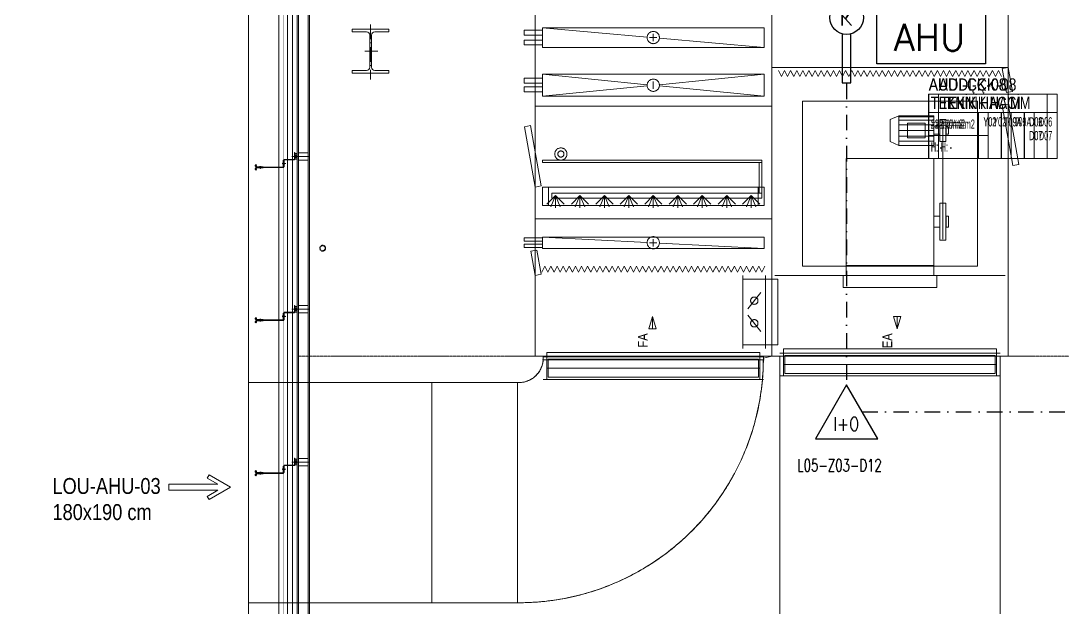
# Model space of a CAD drawing. Extents: x -1133 to 23780, y -1311 to 8245.
# Drawn here: x 18771 to 19624, y 590 to 1070 of the extents above; entities that cross this region are included whole.
import ezdxf
from ezdxf.enums import TextEntityAlignment as Align
from ezdxf.xclip import XClip

# ---------------------------------------------------------------- set-up
doc = ezdxf.new("R2010")
doc.units = 0
doc.header["$MEASUREMENT"] = 0
doc.header["$XCLIPFRAME"] = 0
for name, pattern in [('ACAD_ISO10W100', [18.5, 12, -3, 0.5, -3]), ('DASHDOT', [25.4, 12.7, -6.35, 0, -6.35]), ('HIDDEN', [0.375, 0.25, -0.125])]:
    doc.linetypes.add(name, pattern=pattern)
doc.layers.get('0').update_dxf_attribs({"color": 9, "lineweight": 9})
for name, color, linetype, lineweight in [('06C', 9, 'Continuous', 9), ('06D', 9, 'Continuous', 9), ('10', 9, 'Continuous', 9), ('11', 9, 'Continuous', 9), ('21', 9, 'Continuous', 9), ('33', 9, 'BATTING', 9), ('35', 9, 'Continuous', 9), ('40', 9, 'Continuous', 9), ('40B', 9, 'Continuous', 9), ('E-DEDEKTÖR NUMARALARI', 20, 'Continuous', 30), ('E-KABLO', 7, 'Continuous', 30), ('E-KABLO @ 1', 7, 'Continuous', 30), ('E-KANAL TİPİ DUMAN DEDEKTÖRÜ', 7, 'Continuous', 30), ('E-KOMBİNE DEDEKTÖR (ISI+OPTİK DUMAN)', 7, 'Continuous', 30), ('E-YANGIN', 7, 'Continuous', 30), ('KALIP AKS', 8, 'ACAD_ISO10W100', 9)]:
    doc.layers.add(name, color=color, linetype=linetype, lineweight=lineweight)
doc.styles.add('Arial', font='arial.ttf', dxfattribs={"height": 2.5})
doc.styles.add('DEBI-BLOCK', font='arial.ttf', dxfattribs={"width": 0.8})
doc.styles.add('E-YAZI', font='txttw.shx')
doc.styles.add('MuuM_TEXT-STANDART', font='ARIALN.TTF')
doc.styles.add('ROMANS8', font='Txttw.shx')
doc.linetypes.add('BATTING', pattern='A,0.0001,-0.1,[134,ltypeshp.shx,S=0.1,R=0,X=-0.1,Y=0],-0.2,[134,ltypeshp.shx,S=0.1,R=180,X=0.1,Y=0],-0.1', length=0.4001)

# ---------------------------------------------------------------- blocks, each defined once
blk = doc.blocks.new('p-m-mekanik')
at = {"linetype": 'HIDDEN'}
for p, q in [((40.95, 391.55), (40.95, 1202.55)), ((234.45, 391.55), (40.95, 391.55)), ((621.45, 391.55), (814.95, 391.55))]:
    blk.add_line(p, q, dxfattribs=at)
for p, q in [((234.45, 1202.55), (234.45, 391.55)), ((234.45, 1202.55), (234.45, 391.55)), ((427.95, 391.55), (427.95, 1202.55)), ((427.95, 885.95), (427.95, 391.55)), ((621.45, 885.95), (621.45, 391.55)), ((621.45, 391.55), (621.45, 885.95)), ((427.95, 689.85), (427.95, 639.85)), ((621.45, 689.85), (621.45, 639.85)), ((234.45, 642.05), (234.45, 672.05)), ((427.95, 642.05), (427.95, 672.05)), ((240.55, 658.05), (225.45, 658.05)), ((225.45, 658.05), (225.45, 654.05)), ((240.55, 660.05), (326.15, 652.45)), ((421.85, 660.05), (240.55, 660.05)), ((240.55, 660.05), (240.55, 644.05)), ((240.55, 654.05), (240.55, 658.05)), ((421.85, 644.05), (421.85, 660.05)), ((225.45, 654.05), (240.55, 654.05)), ((240.55, 650.05), (225.45, 650.05)), ((225.45, 650.05), (225.45, 646.05)), ((240.55, 654.05), (240.55, 654.05)), ((240.55, 646.05), (240.55, 650.05)), ((334.15, 652.05), (328.15, 652.05)), ((331.15, 649.05), (331.15, 655.05)), ((421.85, 644.05), (336.15, 651.65)), ((225.45, 646.05), (240.55, 646.05)), ((234.45, 602.05), (234.45, 642.05)), ((240.55, 646.05), (240.55, 646.05)), ((240.55, 644.05), (421.85, 644.05)), ((421.85, 644.05), (421.85, 644.05)), ((427.95, 602.05), (427.95, 642.05)), ((427.95, 633.75), (427.95, 639.85)), ((621.45, 633.75), (621.45, 639.85)), ((427.95, 633.75), (427.95, 627.65)), ((621.45, 633.75), (621.45, 627.65)), ((427.95, 627.65), (427.95, 607.65)), ((427.95, 627.65), (621.45, 627.65)), ((433.45, 625.15), (435.95, 620.15)), ((435.95, 620.15), (438.45, 625.15)), ((438.45, 625.15), (440.95, 620.15)), ((440.95, 620.15), (443.45, 625.15)), ((443.45, 625.15), (445.95, 620.15)), ((445.95, 620.15), (448.45, 625.15)), ((448.45, 625.15), (450.95, 620.15)), ((450.95, 620.15), (453.45, 625.15)), ((453.45, 625.15), (455.95, 620.15)), ((455.95, 620.15), (458.45, 625.15)), ((458.45, 625.15), (460.95, 620.15)), ((460.95, 620.15), (463.45, 625.15)), ((463.45, 625.15), (465.95, 620.15)), ((465.95, 620.15), (468.45, 625.15)), ((468.45, 625.15), (470.95, 620.15)), ((470.95, 620.15), (473.45, 625.15)), ((473.45, 625.15), (475.95, 620.15)), ((475.95, 620.15), (478.45, 625.15)), ((478.45, 625.15), (480.95, 620.15)), ((480.95, 620.15), (483.45, 625.15)), ((483.45, 625.15), (485.95, 620.15)), ((485.95, 620.15), (488.45, 625.15)), ((488.45, 625.15), (490.95, 620.15)), ((490.95, 620.15), (493.45, 625.15)), ((493.45, 625.15), (495.95, 620.15)), ((495.95, 620.15), (498.45, 625.15)), ((498.45, 625.15), (500.95, 620.15)), ((500.95, 620.15), (503.45, 625.15)), ((503.45, 625.15), (505.95, 620.15)), ((505.95, 620.15), (508.45, 625.15)), ((508.45, 625.15), (510.95, 620.15)), ((510.95, 620.15), (513.45, 625.15)), ((513.45, 625.15), (515.95, 620.15)), ((515.95, 620.15), (518.45, 625.15)), ((518.45, 625.15), (520.95, 620.15)), ((520.95, 620.15), (523.45, 625.15)), ((523.45, 625.15), (525.95, 620.15)), ((525.95, 620.15), (528.45, 625.15)), ((528.45, 625.15), (530.95, 620.15)), ((530.95, 620.15), (533.45, 625.15)), ((533.45, 625.15), (535.95, 620.15)), ((535.95, 620.15), (538.45, 625.15)), ((538.45, 625.15), (540.95, 620.15)), ((540.95, 620.15), (543.45, 625.15)), ((543.45, 625.15), (545.95, 620.15)), ((545.95, 620.15), (548.45, 625.15)), ((548.45, 625.15), (550.95, 620.15)), ((550.95, 620.15), (553.45, 625.15)), ((553.45, 625.15), (555.95, 620.15)), ((555.95, 620.15), (558.45, 625.15)), ((558.45, 625.15), (560.95, 620.15)), ((560.95, 620.15), (563.45, 625.15)), ((563.45, 625.15), (565.95, 620.15)), ((565.95, 620.15), (568.45, 625.15)), ((568.45, 625.15), (570.95, 620.15)), ((570.95, 620.15), (573.45, 625.15)), ((573.45, 625.15), (575.95, 620.15)), ((575.95, 620.15), (578.45, 625.15)), ((578.45, 625.15), (580.95, 620.15)), ((580.95, 620.15), (583.45, 625.15)), ((583.45, 625.15), (585.95, 620.15)), ((585.95, 620.15), (588.45, 625.15)), ((588.45, 625.15), (590.95, 620.15)), ((590.95, 620.15), (593.45, 625.15)), ((593.45, 625.15), (595.95, 620.15)), ((595.95, 620.15), (598.45, 625.15)), ((598.45, 625.15), (600.95, 620.15)), ((600.95, 620.15), (603.45, 625.15)), ((603.45, 625.15), (605.95, 620.15)), ((605.95, 620.15), (608.45, 625.15)), ((608.45, 625.15), (610.95, 620.15)), ((610.95, 620.15), (613.45, 625.15)), ((613.45, 625.15), (615.95, 620.15)), ((621.45, 627.65), (616.55, 626.75)), ((616.55, 626.75), (620.05, 607.05)), ((621.45, 627.65), (621.45, 607.65)), ((621.45, 627.65), (624.95, 607.95)), ((240.55, 618.85), (225.45, 618.85)), ((225.45, 618.85), (225.45, 614.85)), ((225.45, 614.85), (240.55, 614.85)), ((240.55, 622.05), (326.15, 613.55)), ((421.85, 622.05), (240.55, 622.05)), ((240.55, 622.05), (240.55, 604.05)), ((240.55, 614.85), (240.55, 618.85)), ((240.55, 614.85), (240.55, 614.85)), ((331.15, 610.05), (331.15, 616.05)), ((421.85, 622.05), (336.15, 613.55)), ((421.85, 604.05), (421.85, 622.05)), ((240.55, 611.65), (225.45, 611.65)), ((225.45, 611.65), (225.45, 607.65)), ((225.45, 607.65), (240.55, 607.65)), ((240.55, 604.05), (326.15, 612.55)), ((240.55, 607.65), (240.55, 611.65)), ((240.55, 607.65), (240.55, 607.65)), ((421.85, 604.05), (336.15, 612.55)), ((427.95, 607.65), (427.95, 457.65)), ((624.95, 607.95), (620.05, 607.05)), ((621.45, 607.65), (621.45, 457.65)), ((234.45, 595.95), (234.45, 602.05)), ((240.55, 604.05), (421.85, 604.05)), ((421.85, 604.05), (421.85, 604.05)), ((427.95, 595.95), (427.95, 602.05)), ((453.15, 465.15), (453.15, 600.15)), ((453.15, 600.15), (596.15, 600.15)), ((596.15, 600.15), (596.15, 465.15)), ((596.15, 600.15), (596.15, 600.15)), ((621.45, 597.65), (616.55, 596.75)), ((616.55, 596.75), (625.25, 547.55)), ((621.45, 597.65), (630.15, 548.35)), ((427.95, 595.95), (234.45, 595.95)), ((234.45, 589.85), (234.45, 595.95)), ((234.45, 509.85), (234.45, 589.85)), ((427.95, 589.85), (427.95, 595.95)), ((427.95, 509.85), (427.95, 589.85)), ((225.75, 579.15), (230.65, 580.05)), ((239.35, 530.75), (230.65, 580.05)), ((531.85, 588.05), (524.75, 585.05)), ((524.75, 585.05), (524.75, 566.95)), ((560.45, 588.05), (531.85, 588.05)), ((531.85, 563.95), (531.85, 588.05)), ((531.85, 588.05), (560.45, 588.05)), ((560.45, 587.15), (531.85, 587.15)), ((560.45, 584.55), (531.85, 584.55)), ((560.45, 580.65), (531.85, 580.65)), ((539.05, 569.95), (539.05, 582.05)), ((539.05, 582.05), (553.35, 582.05)), ((553.35, 582.05), (553.35, 569.95)), ((553.35, 582.05), (553.35, 582.05)), ((560.45, 588.05), (560.45, 563.95)), ((560.45, 588.05), (560.45, 588.05)), ((565.45, 566.95), (565.45, 585.05)), ((565.45, 585.05), (570.45, 585.05)), ((567.95, 583.85), (567.95, 487.15)), ((570.45, 585.05), (570.45, 566.95)), ((570.45, 585.05), (570.45, 585.05)), ((234.45, 529.85), (225.75, 579.15)), ((560.45, 576.05), (531.85, 576.05)), ((560.45, 571.35), (531.85, 571.35)), ((560.45, 573.05), (560.45, 579.05)), ((560.45, 579.05), (565.45, 579.05)), ((565.45, 573.05), (560.45, 573.05)), ((565.45, 579.05), (565.45, 573.05)), ((565.45, 579.05), (565.45, 579.05)), ((570.55, 573.05), (570.55, 579.05)), ((570.55, 579.05), (572.65, 579.05)), ((572.65, 573.05), (570.55, 573.05)), ((572.65, 579.05), (572.65, 573.05)), ((572.65, 579.05), (572.65, 579.05)), ((524.75, 566.95), (531.85, 563.95)), ((560.45, 567.45), (531.85, 567.45)), ((560.45, 563.95), (531.85, 563.95)), ((553.35, 569.95), (539.05, 569.95)), ((570.45, 566.95), (565.45, 566.95)), ((419.85, 551.85), (240.55, 551.85)), ((240.55, 551.85), (240.55, 549.85)), ((240.55, 549.85), (419.85, 549.85)), ((419.85, 549.85), (417.85, 549.85)), ((417.85, 549.85), (417.85, 524.85)), ((419.85, 549.85), (419.85, 551.85)), ((419.85, 549.85), (419.85, 549.85)), ((419.85, 524.85), (419.85, 549.85)), ((488.95, 457.65), (488.95, 553.15)), ((488.95, 553.15), (560.45, 553.15)), ((560.45, 553.15), (560.45, 457.65)), ((560.45, 553.15), (560.45, 553.15)), ((630.15, 548.35), (625.25, 547.55)), ((234.45, 529.85), (239.35, 530.75)), ((240.55, 514.85), (240.55, 529.85)), ((240.55, 529.85), (421.85, 529.85)), ((245.55, 514.85), (245.55, 529.85)), ((245.55, 529.85), (416.85, 529.85)), ((416.85, 529.85), (416.85, 514.85)), ((421.85, 529.85), (421.85, 514.85)), ((251.15, 522.85), (244.15, 515.75)), ((251.15, 522.85), (247.35, 513.65)), ((248.05, 520.85), (248.05, 524.85)), ((248.05, 524.85), (419.85, 524.85)), ((419.85, 520.85), (248.05, 520.85)), ((248.05, 520.85), (248.05, 520.85)), ((251.15, 522.85), (258.25, 515.75)), ((251.15, 522.85), (255.05, 513.65)), ((251.15, 522.85), (251.15, 512.85)), ((271.15, 522.85), (264.15, 515.75)), ((271.15, 522.85), (267.35, 513.65)), ((271.15, 522.85), (278.25, 515.75)), ((271.15, 522.85), (275.05, 513.65)), ((271.15, 522.85), (271.15, 512.85)), ((291.15, 522.85), (284.15, 515.75)), ((291.15, 522.85), (287.35, 513.65)), ((291.15, 522.85), (298.25, 515.75)), ((291.15, 522.85), (295.05, 513.65)), ((291.15, 522.85), (291.15, 512.85)), ((311.15, 522.85), (304.15, 515.75)), ((311.15, 522.85), (307.35, 513.65)), ((311.15, 522.85), (318.25, 515.75)), ((311.15, 522.85), (315.05, 513.65)), ((311.15, 522.85), (311.15, 512.85)), ((331.15, 522.85), (324.15, 515.75)), ((331.15, 522.85), (327.35, 513.65)), ((331.15, 522.85), (338.25, 515.75)), ((331.15, 522.85), (335.05, 513.65)), ((331.15, 522.85), (331.15, 512.85)), ((351.15, 522.85), (344.15, 515.75)), ((351.15, 522.85), (347.35, 513.65)), ((351.15, 522.85), (358.25, 515.75)), ((351.15, 522.85), (355.05, 513.65)), ((351.15, 522.85), (351.15, 512.85)), ((371.15, 522.85), (364.15, 515.75)), ((371.15, 522.85), (367.35, 513.65)), ((371.15, 522.85), (378.25, 515.75)), ((371.15, 522.85), (375.05, 513.65)), ((371.15, 522.85), (371.15, 512.85)), ((391.15, 522.85), (384.15, 515.75)), ((391.15, 522.85), (387.35, 513.65)), ((391.15, 522.85), (398.25, 515.75)), ((391.15, 522.85), (395.05, 513.65)), ((391.15, 522.85), (391.15, 512.85)), ((411.15, 522.85), (404.15, 515.75)), ((411.15, 522.85), (407.35, 513.65)), ((411.15, 522.85), (418.25, 515.75)), ((411.15, 522.85), (415.05, 513.65)), ((411.15, 522.85), (411.15, 512.85)), ((417.85, 524.85), (419.85, 524.85)), ((419.85, 524.85), (419.85, 524.85)), ((419.85, 524.85), (419.85, 520.85)), ((421.85, 514.85), (240.55, 514.85)), ((240.55, 514.85), (240.55, 514.85)), ((416.85, 514.85), (245.55, 514.85)), ((245.55, 514.85), (245.55, 514.85)), ((565.45, 486.55), (565.45, 516.75)), ((565.45, 516.75), (570.45, 516.75)), ((570.45, 516.75), (570.45, 486.55)), ((570.45, 516.75), (570.45, 516.75)), ((234.45, 503.75), (234.45, 509.85)), ((234.45, 503.75), (427.95, 503.75)), ((234.45, 497.65), (234.45, 503.75)), ((427.95, 503.75), (427.95, 509.85)), ((427.95, 497.65), (427.95, 503.75)), ((560.45, 497.15), (560.45, 506.15)), ((560.45, 506.15), (565.45, 506.15)), ((565.45, 506.15), (565.45, 497.15)), ((565.45, 506.15), (565.45, 506.15)), ((570.55, 497.15), (570.55, 506.15)), ((570.55, 506.15), (572.65, 506.15)), ((572.65, 506.15), (572.65, 497.15)), ((572.65, 506.15), (572.65, 506.15)), ((234.45, 477.65), (234.45, 497.65)), ((427.95, 477.65), (427.95, 497.65)), ((565.45, 497.15), (560.45, 497.15)), ((572.65, 497.15), (570.55, 497.15)), ((240.55, 488.35), (225.45, 488.35)), ((225.45, 488.35), (225.45, 485.65)), ((240.55, 488.95), (326.15, 484.55)), ((421.85, 488.95), (240.55, 488.95)), ((240.55, 488.95), (240.55, 479.65)), ((240.55, 485.65), (240.55, 488.35)), ((331.15, 481.35), (331.15, 487.35)), ((421.85, 479.65), (421.85, 488.95)), ((570.45, 486.55), (565.45, 486.55)), ((225.45, 485.65), (240.55, 485.65)), ((240.55, 483.05), (225.45, 483.05)), ((225.45, 483.05), (225.45, 480.35)), ((225.45, 480.35), (240.55, 480.35)), ((230.95, 477.35), (235.85, 478.25)), ((234.45, 457.65), (230.95, 477.35)), ((234.45, 457.65), (234.45, 477.65)), ((239.35, 458.55), (235.85, 478.25)), ((240.55, 485.65), (240.55, 485.65)), ((240.55, 480.35), (240.55, 483.05)), ((240.55, 480.35), (240.55, 480.35)), ((240.55, 479.65), (421.85, 479.65)), ((334.15, 484.35), (328.15, 484.35)), ((421.85, 479.65), (336.15, 484.05)), ((421.85, 479.65), (421.85, 479.65)), ((427.95, 457.65), (427.95, 477.65)), ((239.95, 460.15), (242.45, 465.15)), ((242.45, 465.15), (244.95, 460.15)), ((244.95, 460.15), (247.45, 465.15)), ((247.45, 465.15), (249.95, 460.15)), ((249.95, 460.15), (252.45, 465.15)), ((252.45, 465.15), (254.95, 460.15)), ((254.95, 460.15), (257.45, 465.15)), ((257.45, 465.15), (259.95, 460.15)), ((259.95, 460.15), (262.45, 465.15)), ((262.45, 465.15), (264.95, 460.15)), ((264.95, 460.15), (267.45, 465.15)), ((267.45, 465.15), (269.95, 460.15)), ((269.95, 460.15), (272.45, 465.15)), ((272.45, 465.15), (274.95, 460.15)), ((274.95, 460.15), (277.45, 465.15)), ((277.45, 465.15), (279.95, 460.15)), ((279.95, 460.15), (282.45, 465.15)), ((282.45, 465.15), (284.95, 460.15)), ((284.95, 460.15), (287.45, 465.15)), ((287.45, 465.15), (289.95, 460.15)), ((289.95, 460.15), (292.45, 465.15)), ((292.45, 465.15), (294.95, 460.15)), ((294.95, 460.15), (297.45, 465.15)), ((297.45, 465.15), (299.95, 460.15)), ((299.95, 460.15), (302.45, 465.15)), ((302.45, 465.15), (304.95, 460.15)), ((304.95, 460.15), (307.45, 465.15)), ((307.45, 465.15), (309.95, 460.15)), ((309.95, 460.15), (312.45, 465.15)), ((312.45, 465.15), (314.95, 460.15)), ((314.95, 460.15), (317.45, 465.15)), ((317.45, 465.15), (319.95, 460.15)), ((319.95, 460.15), (322.45, 465.15)), ((322.45, 465.15), (324.95, 460.15)), ((324.95, 460.15), (327.45, 465.15)), ((327.45, 465.15), (329.95, 460.15)), ((329.95, 460.15), (332.45, 465.15)), ((332.45, 465.15), (334.95, 460.15)), ((334.95, 460.15), (337.45, 465.15)), ((337.45, 465.15), (339.95, 460.15)), ((339.95, 460.15), (342.45, 465.15)), ((342.45, 465.15), (344.95, 460.15)), ((344.95, 460.15), (347.45, 465.15)), ((347.45, 465.15), (349.95, 460.15)), ((349.95, 460.15), (352.45, 465.15)), ((352.45, 465.15), (354.95, 460.15)), ((354.95, 460.15), (357.45, 465.15)), ((357.45, 465.15), (359.95, 460.15)), ((359.95, 460.15), (362.45, 465.15)), ((362.45, 465.15), (364.95, 460.15)), ((364.95, 460.15), (367.45, 465.15)), ((367.45, 465.15), (369.95, 460.15)), ((369.95, 460.15), (372.45, 465.15)), ((372.45, 465.15), (374.95, 460.15)), ((374.95, 460.15), (377.45, 465.15)), ((377.45, 465.15), (379.95, 460.15)), ((379.95, 460.15), (382.45, 465.15)), ((382.45, 465.15), (384.95, 460.15)), ((384.95, 460.15), (387.45, 465.15)), ((387.45, 465.15), (389.95, 460.15)), ((389.95, 460.15), (392.45, 465.15)), ((392.45, 465.15), (394.95, 460.15)), ((394.95, 460.15), (397.45, 465.15)), ((397.45, 465.15), (399.95, 460.15)), ((399.95, 460.15), (402.45, 465.15)), ((402.45, 465.15), (404.95, 460.15)), ((404.95, 460.15), (407.45, 465.15)), ((407.45, 465.15), (409.95, 460.15)), ((409.95, 460.15), (412.45, 465.15)), ((412.45, 465.15), (414.95, 460.15)), ((414.95, 460.15), (417.45, 465.15)), ((417.45, 465.15), (419.95, 460.15)), ((419.95, 460.15), (422.45, 465.15)), ((596.15, 465.15), (453.15, 465.15)), ((560.45, 465.75), (488.95, 465.75)), ((234.45, 457.65), (239.35, 458.55)), ((234.45, 397.65), (234.45, 457.65)), ((404.45, 397.85), (404.45, 457.55)), ((404.45, 400.85), (404.45, 454.55)), ((404.45, 454.55), (422.95, 454.55)), ((422.95, 397.85), (422.95, 457.55)), ((422.95, 454.55), (422.95, 400.85)), ((422.95, 400.85), (422.95, 454.55)), ((422.95, 454.55), (427.95, 454.55)), ((427.95, 397.65), (427.95, 457.65)), ((427.95, 397.65), (427.95, 457.65)), ((427.95, 457.65), (427.95, 457.65)), ((432.95, 454.55), (427.95, 454.55)), ((427.95, 454.55), (427.95, 400.85)), ((427.95, 454.55), (427.95, 400.85)), ((430.45, 457.65), (618.95, 457.65)), ((432.95, 400.85), (432.95, 454.55)), ((486.45, 457.65), (486.45, 447.65)), ((562.95, 457.65), (486.45, 457.65)), ((486.45, 457.65), (486.45, 457.65)), ((560.45, 457.65), (488.95, 457.65)), ((562.95, 447.65), (562.95, 457.65)), ((621.45, 397.65), (621.45, 457.65)), ((621.45, 457.65), (621.45, 457.65)), ((408.35, 430.35), (419.05, 443.55)), ((486.45, 447.65), (562.95, 447.65)), ((327.57, 414.05), (330.57, 424.05)), ((330.57, 414.05), (330.57, 424.05)), ((330.57, 424.05), (333.57, 414.05)), ((419.05, 411.85), (408.35, 425.05)), ((533.56, 424.05), (527.56, 424.05)), ((527.56, 424.05), (530.56, 414.05)), ((530.56, 424.05), (530.56, 414.05)), ((530.56, 414.05), (533.56, 424.05)), ((333.57, 414.05), (327.57, 414.05)), ((422.95, 400.85), (404.45, 400.85)), ((404.45, 400.85), (404.45, 400.85)), ((427.95, 400.85), (422.95, 400.85)), ((422.95, 400.85), (422.95, 400.85)), ((427.95, 400.85), (432.95, 400.85)), ((432.95, 400.85), (432.95, 400.85)), ((234.45, 391.55), (234.45, 397.65)), ((244.15, 388.5), (244.15, 394.6)), ((244.15, 394.6), (418.15, 394.6)), ((418.15, 394.6), (418.15, 388.5)), ((427.95, 391.55), (427.95, 397.65)), ((427.95, 391.55), (427.95, 397.65)), ((434.75, 394.05), (614.75, 394.05)), ((437.75, 391.55), (437.75, 397.65)), ((437.75, 397.65), (611.75, 397.65)), ((437.75, 375.55), (437.75, 394.05)), ((437.75, 394.05), (611.75, 394.05)), ((438.75, 377.45), (438.75, 392.25)), ((438.75, 392.25), (610.75, 392.25)), ((610.75, 392.25), (610.75, 377.45)), ((611.75, 397.65), (611.75, 391.55)), ((611.75, 394.05), (611.75, 375.55)), ((234.45, 391.55), (427.95, 391.55)), ((234.45, 391.55), (427.95, 391.55)), ((240.55, 391.55), (240.55, 391.55)), ((240.55, 391.55), (421.85, 391.55)), ((421.85, 391.55), (240.55, 391.55)), ((240.55, 391.55), (240.55, 391.55)), ((240.55, 388.5), (240.55, 388.5)), ((240.55, 388.5), (421.85, 388.5)), ((421.85, 388.5), (240.55, 388.5)), ((240.55, 388.5), (240.55, 388.5)), ((241.15, 390), (241.15, 391)), ((241.15, 391), (421.15, 391)), ((241.15, 391), (421.15, 391)), ((244.15, 372.5), (244.15, 391)), ((244.15, 391), (418.15, 391)), ((418.15, 388.5), (244.15, 388.5)), ((244.15, 388.5), (244.15, 388.5)), ((245.15, 374.4), (245.15, 389.2)), ((245.15, 389.2), (417.15, 389.2)), ((417.15, 389.2), (417.15, 374.4)), ((418.15, 391), (418.15, 372.5)), ((421.15, 391), (421.15, 390)), ((421.85, 391.55), (421.85, 391.55)), ((421.85, 388.5), (421.85, 388.5)), ((427.95, 391.55), (621.45, 391.55)), ((427.95, 391.55), (621.45, 391.55)), ((434.05, 391.55), (434.05, 391.55)), ((434.05, 391.55), (615.35, 391.55)), ((615.35, 391.55), (434.05, 391.55)), ((434.05, 391.55), (434.05, 391.55)), ((434.05, 391.55), (434.05, 391.55)), ((434.05, 391.55), (615.35, 391.55)), ((615.35, 391.55), (434.05, 391.55)), ((434.05, 391.55), (434.05, 391.55)), ((614.7, 391.55), (434.7, 391.55)), ((434.7, 391.55), (434.75, -119.03)), ((611.75, 391.55), (437.75, 391.55)), ((437.75, 391.55), (437.75, 391.55)), ((437.75, 384.85), (611.75, 384.85)), ((614.75, -119.03), (614.7, 391.55)), ((615.35, 391.55), (615.35, 391.55)), ((615.35, 391.55), (615.35, 391.55)), ((0, 186.13), (0, 376.13)), ((244.15, 381.8), (418.15, 381.8)), ((434.75, 375.55), (614.75, 375.55)), ((611.75, 375.55), (437.75, 375.55)), ((437.75, 375.55), (437.75, 375.55)), ((610.75, 377.45), (438.75, 377.45)), ((438.75, 377.45), (438.75, 377.45)), ((220.15, 370), (0, 370)), ((0, 370), (0, 190)), ((50, 370), (50, 190)), ((150, 370), (150, 190)), ((220.15, 370), (221.15, 370)), ((220.15, 190), (220.15, 370)), ((220.15, 190), (220.15, 370)), ((241.15, 372.5), (421.15, 372.5)), ((418.15, 372.5), (244.15, 372.5)), ((244.15, 372.5), (244.15, 372.5)), ((417.15, 374.4), (245.15, 374.4)), ((245.15, 374.4), (245.15, 374.4)), ((-32.16, 294.55), (-33.66, 291.95)), ((-33.66, 291.95), (-25, 286.95)), ((-14.67, 284.45), (-32.16, 294.55)), ((-25, 286.95), (-65, 286.95)), ((-65, 286.95), (-65, 281.95)), ((-65, 281.95), (-25, 281.95)), ((-25, 281.95), (-33.66, 276.95)), ((-32.16, 274.35), (-14.67, 284.45)), ((-33.66, 276.95), (-32.16, 274.35)), ((0, 190), (220.15, 190)), ((221.15, 190), (220.15, 190))]:
    blk.add_line(p, q)
for centre, radius in [((331.15, 652.05), 5), ((331.15, 613.05), 5), ((255.55, 556.85), 5), ((255.55, 556.85), 2.5), ((331.15, 484.35), 5), ((413.75, 436.95), 3), ((413.75, 418.45), 3)]:
    blk.add_circle(centre, radius)
for radius in [2.42, 2.42, 2.09, 2.09]:
    blk.add_circle((60.73, 479.85), radius, dxfattribs=at)
for radius in [20, 200]:
    blk.add_arc((221.15, 390), radius, 270, 0)
at = {"layer": '40'}
for points in [[(149.75, 1429.86), (149.75, 1417.74, 0.159072), (182.49, 1317.45), (248.44, 1227.19, -1.730969), (244.15, 1218.55), (244.15, 1202.55), (234.45, 1202.55), (234.45, 391.55), (241.15, 391.55, -0.449208), (220.15, 370), (50, 370), (50, 190), (220.15, 190, 0.41567), (421.15, 390), (427.95, 391.55), (427.95, 1202.55), (418.15, 1202.55), (418.15, 1216.65), (418.15, 1218.55), (405.7, 1218.55, 0.139567), (370.14, 1314.87), (304.19, 1405.14, -0.1813), (299.75, 1418.74), (299.75, 1430.97)], [(614.75, -69.03), (614.7, 391.55), (621.45, 391.55), (621.45, 885.95), (611.75, 885.95), (611.75, 901.95), (599.75, 901.95), (599.75, 1168.55, 0.168741), (562.45, 1274.04), (528.71, 1390.03, -0.200457), (524.75, 1401.23), (524.75, 1418.74), (374.75, 1418.74), (374.75, 1400.23, 0.171585), (411.42, 1296.52), (445.79, 1179.76, -0.200457), (449.75, 1168.55), (449.75, 901.95), (437.75, 901.95), (437.75, 885.95), (427.95, 885.95), (427.95, 391.55), (434.7, 391.55), (434.75, -69.03)]]:
    blk.add_lwpolyline(points, format="xyb", close=True, dxfattribs=at)
blk.add_lwpolyline([(872.8, 1152.97, -0.426948), (918.8, 1106.97), (918.8, 813.82), (909.5, 813.82), (909.5, 257.22), (915.4, 257.22), (916.25, 257.22), (916.25, 140.46), (867.93, 160.8, 0.102025), (772.88, 180), (50, 180), (50, 0), (772.88, 0, -0.107738), (798.08, -5.09), (869.38, -35.11, 0.102025), (964.44, -54.31), (1063.75, -54.31, 0.415509), (1289.75, 170.69, 0.000003), (1289.75, 257.22), (1296.5, 257.22), (1296.5, 1128.22), (1286.7, 1128.22), (1287.2, 1164.22)], format="xyb", dxfattribs=at)
at = {"style": 'MuuM_TEXT-STANDART'}
for s, p in [('FA', (326.57, 398.55)), ('EA', (526.56, 398.05))]:
    blk.add_text(s, height=8, rotation=90, dxfattribs=at).set_placement(p)
for s, p in [('LOU-AHU-03', (-160.24, 278.95)), ('180x190 cm', (-160.22, 257.62))]:
    blk.add_text(s, height=13, dxfattribs=at).set_placement(p)
at = {"style": 'DEBI-BLOCK', "width": 0.75, "flags": 8}
for tag, p in [('-', (399.97, 1627.23)), ('-', (251.72, 1361.56)), ('-', (3296.35, 465.16)), ('DEBI', (3296.35, 452.46))]:
    blk.add_attdef(tag, text='', height=13, rotation=90, dxfattribs=at).set_placement(p, align=Align.BOTTOM_RIGHT)
at = {"style": 'DEBI-BLOCK', "width": 0.75, "flags": 9}
for p in [(402.57, 1610.63), (3298.95, 448.56)]:
    blk.add_attdef('ID', text='', height=3.9, rotation=90, dxfattribs=at).set_placement(p, align=Align.MIDDLE)
at = {"style": 'DEBI-BLOCK', "width": 0.75, "flags": 8}
blk.add_attdef('KESITY', text='', height=13, rotation=90, dxfattribs=at).set_placement((3279.01, 503.33), align=Align.TOP_LEFT)
at = {"style": 'DEBI-BLOCK', "width": 0.8, "flags": 8}
blk.add_attdef('X', text='', height=13, rotation=90, dxfattribs=at).set_placement((3279.01, 499.49), align=Align.TOP_CENTER)
at = {"style": 'DEBI-BLOCK', "width": 0.75, "flags": 8}
blk.add_attdef('KESITX', text='', height=13, rotation=90, dxfattribs=at).set_placement((3279.01, 495.54), align=Align.TOP_RIGHT)
blk = doc.blocks.new('p- alum kaplama profil')
at = {"lineweight": 13}
blk.add_lwpolyline([(7.12, 12.59), (7.12, 26.49)], dxfattribs=at)
at = {"lineweight": 5}
blk.add_lwpolyline([(9.44, 15.16), (4.79, 15.16), (4.79, 17.16), (9.44, 17.16)], close=True, dxfattribs=at)
for points in [[(4.79, 15.16), (9.44, 17.16)], [(9.44, 15.16), (4.79, 17.16)]]:
    blk.add_lwpolyline(points, dxfattribs=at)
at = {"lineweight": 18}
blk.add_lwpolyline([(4.09, 6.16), (-1.41, 6.16), (-1.41, 6.46), (4.09, 6.46, 0.414214), (4.29, 6.66), (4.29, 14.66, -0.414214), (4.79, 15.16), (10.29, 15.16), (10.29, 14.86), (4.79, 14.86, 0.414214), (4.59, 14.66), (4.59, 6.66, -0.414214)], format="xyb", close=True, dxfattribs=at)
blk.add_lwpolyline([(-2.06, 5.56), (-2.06, -2.34), (-2.06, -15.69), (-1.66, -15.69), (-1.66, -2.34), (-1.66, 5.56), (-1.66, 5.56), (-1.66, 5.57), (-1.66, 5.57), (-1.66, 5.58), (-1.66, 5.58), (-1.65, 5.59), (-1.65, 5.59), (-1.65, 5.59), (-1.65, 5.6), (-1.65, 5.6), (-1.64, 5.61), (-1.64, 5.61), (-1.64, 5.62), (-1.64, 5.62), (-1.63, 5.62), (-1.63, 5.63), (-1.63, 5.63), (-1.62, 5.63), (-1.62, 5.64), (-1.61, 5.64), (-1.61, 5.64), (-1.61, 5.64), (-1.6, 5.65), (-1.6, 5.65), (-1.59, 5.65), (-1.59, 5.65), (-1.58, 5.65), (-1.58, 5.65), (-1.57, 5.66), (-1.57, 5.66), (-1.56, 5.66), (-1.56, 5.66), (3.94, 5.66), (3.94, 6.06), (-1.56, 6.06), (-1.58, 6.06), (-1.61, 6.05), (-1.63, 6.05), (-1.66, 6.05), (-1.68, 6.04), (-1.7, 6.03), (-1.73, 6.03), (-1.75, 6.02), (-1.77, 6.01), (-1.79, 6), (-1.82, 5.99), (-1.84, 5.97), (-1.86, 5.96), (-1.88, 5.94), (-1.89, 5.93), (-1.91, 5.91), (-1.93, 5.89), (-1.95, 5.87), (-1.96, 5.85), (-1.97, 5.83), (-1.99, 5.81), (-2, 5.79), (-2.01, 5.77), (-2.02, 5.75), (-2.03, 5.72), (-2.04, 5.7), (-2.04, 5.68), (-2.05, 5.65), (-2.05, 5.63), (-2.06, 5.61), (-2.06, 5.58)], close=True)
blk.add_lwpolyline([(-1.66, -2.34), (-2.06, -2.34)])
for points in [[(-2.36, -10.84), (-2.36, -16.39), (-2.36, -16.39, -0.414214), (-2.51, -16.54), (-2.51, -16.54), (-4.06, -16.54), (-4.06, -16.84), (-2.51, -16.84), (-2.51, -16.84, 0.414214), (-2.06, -16.39), (-2.06, -10.84)], [(-1.36, -10.84), (-1.66, -10.84), (-1.66, -16.39, 0.414214), (-1.21, -16.84), (-1.21, -16.84), (0.34, -16.84), (0.34, -16.54), (-1.21, -16.54), (-1.21, -16.54, -0.414214), (-1.36, -16.39), (-1.36, -16.39)]]:
    blk.add_lwpolyline(points, format="xyb", close=True)
for points in [[(0.67, 5.66, -10), (1.91, 5.66, -10)], [(0.67, 5.66, -10), (0.67, 5.64, -10), (0.67, 5.62, -10), (0.67, 5.6, -10), (0.68, 5.58, -10), (0.68, 5.56, -10), (0.69, 5.54, -10), (0.69, 5.52, -10), (0.7, 5.5, -10), (0.7, 5.48, -10), (0.71, 5.46, -10), (0.72, 5.45, -10), (0.73, 5.43, -10), (0.74, 5.41, -10), (0.75, 5.4, -10), (0.76, 5.38, -10), (0.77, 5.36, -10), (0.79, 5.35, -10), (0.8, 5.33, -10), (0.81, 5.32, -10), (0.83, 5.31, -10), (0.84, 5.29, -10), (0.86, 5.28, -10), (0.87, 5.27, -10), (0.89, 5.26, -10), (0.91, 5.25, -10), (0.92, 5.24, -10), (0.94, 5.23, -10), (0.96, 5.22, -10), (0.98, 5.21, -10), (1, 5.21, -10), (1.02, 5.2, -10), (1.03, 5.2, -10)], [(0.96, 5.66, -10), (0.97, 5.66, -10), (0.97, 5.66, -10), (0.97, 5.66, -10), (0.98, 5.66, -10), (0.98, 5.66, -10), (0.99, 5.66, -10), (0.99, 5.66, -10), (1, 5.66, -10), (1, 5.67, -10), (1, 5.67, -10), (1.01, 5.67, -10), (1.01, 5.67, -10), (1.01, 5.67, -10), (1.02, 5.68, -10), (1.02, 5.68, -10), (1.02, 5.68, -10), (1.03, 5.69, -10), (1.03, 5.69, -10), (1.03, 5.69, -10), (1.04, 5.7, -10), (1.04, 5.7, -10), (1.04, 5.7, -10), (1.04, 5.71, -10), (1.04, 5.71, -10), (1.05, 5.72, -10), (1.05, 5.72, -10), (1.05, 5.72, -10), (1.05, 5.73, -10), (1.05, 5.73, -10), (1.05, 5.74, -10), (1.05, 5.74, -10), (1.05, 5.75, -10)], [(1.61, 6.87, -10), (0.98, 6.96, -10)], [(1.33, 5.85, -10), (0.98, 5.88, -10)], [(1.56, 7.05, -10), (1.02, 7.13, -10)], [(1.03, 5.2, -10), (1.04, 5.2, -10), (1.05, 5.19, -10), (1.05, 5.19, -10), (1.06, 5.19, -10), (1.06, 5.19, -10), (1.07, 5.19, -10), (1.07, 5.19, -10), (1.08, 5.19, -10), (1.08, 5.19, -10), (1.09, 5.19, -10), (1.09, 5.18, -10), (1.1, 5.18, -10), (1.1, 5.18, -10), (1.11, 5.18, -10), (1.11, 5.18, -10), (1.12, 5.18, -10), (1.12, 5.18, -10), (1.13, 5.18, -10), (1.13, 5.18, -10), (1.14, 5.18, -10), (1.15, 5.18, -10), (1.15, 5.18, -10), (1.16, 5.17, -10), (1.16, 5.17, -10), (1.17, 5.17, -10), (1.17, 5.17, -10), (1.18, 5.17, -10), (1.18, 5.17, -10), (1.19, 5.17, -10), (1.19, 5.17, -10), (1.2, 5.17, -10), (1.2, 5.17, -10)], [(1.05, 6.91, -10), (1.29, 7.56, -10)], [(1.05, 5.83, -10), (1.05, 6.01, -10)], [(1.05, 5.75, -10), (1.05, 5.83, -10)], [(1.2, 5.17, -10), (1.2, 5.2, -10)], [(1.38, 5.2, -10), (1.2, 5.2, -10)], [(1.29, 4.93, -10), (1.29, 7.8, -10)], [(1.53, 6.82, -10), (1.29, 7.56, -10)], [(1.29, 6.16, -10), (1.29, 6.26, -10)], [(1.38, 5.17, -10), (1.38, 5.2, -10)], [(1.38, 5.17, -10), (1.38, 5.17, -10), (1.39, 5.17, -10), (1.39, 5.17, -10), (1.4, 5.17, -10), (1.41, 5.17, -10), (1.41, 5.17, -10), (1.42, 5.17, -10), (1.42, 5.17, -10), (1.43, 5.17, -10), (1.43, 5.18, -10), (1.44, 5.18, -10), (1.44, 5.18, -10), (1.45, 5.18, -10), (1.45, 5.18, -10), (1.46, 5.18, -10), (1.46, 5.18, -10), (1.47, 5.18, -10), (1.47, 5.18, -10), (1.48, 5.18, -10), (1.48, 5.18, -10), (1.49, 5.18, -10), (1.5, 5.19, -10), (1.5, 5.19, -10), (1.51, 5.19, -10), (1.51, 5.19, -10), (1.52, 5.19, -10), (1.52, 5.19, -10), (1.53, 5.19, -10), (1.53, 5.19, -10), (1.54, 5.19, -10), (1.54, 5.2, -10), (1.55, 5.2, -10)], [(1.53, 5.75, -10), (1.53, 5.92, -10)], [(1.53, 5.75, -10), (1.53, 5.74, -10), (1.53, 5.74, -10), (1.53, 5.73, -10), (1.53, 5.73, -10), (1.53, 5.72, -10), (1.54, 5.72, -10), (1.54, 5.72, -10), (1.54, 5.71, -10), (1.54, 5.71, -10), (1.54, 5.7, -10), (1.54, 5.7, -10), (1.55, 5.7, -10), (1.55, 5.69, -10), (1.55, 5.69, -10), (1.55, 5.69, -10), (1.56, 5.68, -10), (1.56, 5.68, -10), (1.56, 5.68, -10), (1.57, 5.67, -10), (1.57, 5.67, -10), (1.58, 5.67, -10), (1.58, 5.67, -10), (1.58, 5.67, -10), (1.59, 5.66, -10), (1.59, 5.66, -10), (1.6, 5.66, -10), (1.6, 5.66, -10), (1.6, 5.66, -10), (1.61, 5.66, -10), (1.61, 5.66, -10), (1.62, 5.66, -10), (1.62, 5.66, -10)], [(1.55, 5.2, -10), (1.57, 5.2, -10), (1.59, 5.21, -10), (1.6, 5.21, -10), (1.62, 5.22, -10), (1.64, 5.23, -10), (1.66, 5.24, -10), (1.68, 5.25, -10), (1.69, 5.26, -10), (1.71, 5.27, -10), (1.73, 5.28, -10), (1.74, 5.29, -10), (1.76, 5.31, -10), (1.77, 5.32, -10), (1.78, 5.33, -10), (1.8, 5.35, -10), (1.81, 5.36, -10), (1.82, 5.38, -10), (1.83, 5.4, -10), (1.84, 5.41, -10), (1.85, 5.43, -10), (1.86, 5.45, -10), (1.87, 5.46, -10), (1.88, 5.48, -10), (1.89, 5.5, -10), (1.89, 5.52, -10), (1.9, 5.54, -10), (1.9, 5.56, -10), (1.9, 5.58, -10), (1.91, 5.6, -10), (1.91, 5.62, -10), (1.91, 5.64, -10), (1.91, 5.66, -10)], [(-3.84, -17.04, 0), (-3.81, -17.07, 0), (-3.78, -17.1, 0), (-3.75, -17.12, 0), (-3.72, -17.15, 0), (-3.69, -17.17, 0), (-3.66, -17.19, 0), (-3.62, -17.21, 0), (-3.59, -17.23, 0), (-3.55, -17.24, 0), (-3.52, -17.26, 0), (-3.48, -17.27, 0), (-3.44, -17.28, 0), (-3.4, -17.28, 0), (-3.36, -17.29, 0), (-3.32, -17.29, 0), (-3.29, -17.29, 0), (-3.25, -17.29, 0), (-3.21, -17.29, 0), (-3.17, -17.28, 0), (-3.13, -17.28, 0), (-3.09, -17.27, 0), (-3.06, -17.26, 0), (-3.02, -17.24, 0), (-2.98, -17.23, 0), (-2.95, -17.21, 0), (-2.91, -17.19, 0), (-2.88, -17.17, 0), (-2.85, -17.15, 0), (-2.82, -17.12, 0), (-2.79, -17.1, 0), (-2.76, -17.07, 0), (-2.73, -17.04, 0)], [(-3.29, -17.04, 0), (-3.84, -17.04, 0)], [(-2.85, -16.54, 0), (-2.86, -16.51, 0), (-2.87, -16.47, 0), (-2.89, -16.44, 0), (-2.91, -16.41, 0), (-2.93, -16.38, 0), (-2.96, -16.35, 0), (-2.98, -16.33, 0), (-3.01, -16.31, 0), (-3.04, -16.29, 0), (-3.07, -16.27, 0), (-3.11, -16.25, 0), (-3.14, -16.24, 0), (-3.18, -16.23, 0), (-3.21, -16.22, 0), (-3.25, -16.22, 0), (-3.29, -16.22, 0), (-3.32, -16.22, 0), (-3.36, -16.22, 0), (-3.39, -16.23, 0), (-3.43, -16.24, 0), (-3.46, -16.25, 0), (-3.5, -16.27, 0), (-3.53, -16.29, 0), (-3.56, -16.31, 0), (-3.59, -16.33, 0), (-3.61, -16.35, 0), (-3.64, -16.38, 0), (-3.66, -16.41, 0), (-3.68, -16.44, 0), (-3.7, -16.47, 0), (-3.71, -16.51, 0), (-3.73, -16.54, 0)], [(-3.29, -16.54, 0), (-3.73, -16.54, 0)], [(-3.29, -16.54, 0), (-3.55, -16.54, 0)], [(-3.55, -16.54, 0), (-3.29, -16.54, 0)], [(-3.55, -17.04, 0), (-3.55, -16.54, 0)], [(-3.29, -17.54, 0), (-3.29, -16.04, 0)], [(-3.29, -16.54, 0), (-2.85, -16.54, 0)], [(-3.29, -16.54, 0), (-3.03, -16.54, 0)], [(-3.03, -16.54, 0), (-3.29, -16.54, 0)], [(-3.29, -17.04, 0), (-2.73, -17.04, 0)], [(-3.03, -17.04, 0), (-3.03, -16.54, 0)], [(-2.86, -13.04, 0), (-0.86, -13.04, 0)], [(-2.36, -12.52, 0), (-2.4, -12.53, 0), (-2.43, -12.56, 0), (-2.47, -12.58, 0), (-2.5, -12.6, 0), (-2.53, -12.63, 0), (-2.56, -12.66, 0), (-2.59, -12.69, 0), (-2.61, -12.73, 0), (-2.63, -12.76, 0), (-2.65, -12.8, 0), (-2.67, -12.84, 0), (-2.68, -12.88, 0), (-2.69, -12.92, 0), (-2.7, -12.96, 0), (-2.71, -13, 0), (-2.71, -13.04, 0), (-2.71, -13.08, 0), (-2.7, -13.13, 0), (-2.69, -13.17, 0), (-2.68, -13.21, 0), (-2.67, -13.25, 0), (-2.65, -13.28, 0), (-2.63, -13.32, 0), (-2.61, -13.36, 0), (-2.59, -13.39, 0), (-2.56, -13.42, 0), (-2.53, -13.45, 0), (-2.5, -13.48, 0), (-2.47, -13.51, 0), (-2.43, -13.53, 0), (-2.4, -13.55, 0), (-2.36, -13.57, 0)], [(-2.36, -13.04, 0), (-2.36, -12.52, 0)], [(-2.36, -13.04, 0), (-2.36, -12.73, 0)], [(-2.36, -12.73, 0), (-2.36, -13.04, 0)], [(-1.36, -12.73, 0), (-2.36, -12.73, 0)], [(-2.36, -13.04, 0), (-2.36, -13.36, 0)], [(-2.36, -13.04, 0), (-2.36, -13.57, 0)], [(-2.36, -13.36, 0), (-2.36, -13.04, 0)], [(-1.36, -13.36, 0), (-2.36, -13.36, 0)], [(-1.36, -13.04, 0), (-1.36, -12.37, 0)], [(-1.36, -13.72, 0), (-1.32, -13.68, 0), (-1.29, -13.65, 0), (-1.26, -13.61, 0), (-1.23, -13.58, 0), (-1.2, -13.54, 0), (-1.18, -13.5, 0), (-1.16, -13.45, 0), (-1.14, -13.41, 0), (-1.12, -13.37, 0), (-1.1, -13.32, 0), (-1.09, -13.28, 0), (-1.08, -13.23, 0), (-1.07, -13.18, 0), (-1.06, -13.14, 0), (-1.06, -13.09, 0), (-1.06, -13.04, 0), (-1.06, -12.99, 0), (-1.06, -12.95, 0), (-1.07, -12.9, 0), (-1.08, -12.85, 0), (-1.09, -12.81, 0), (-1.1, -12.76, 0), (-1.12, -12.72, 0), (-1.14, -12.67, 0), (-1.16, -12.63, 0), (-1.18, -12.59, 0), (-1.2, -12.55, 0), (-1.23, -12.51, 0), (-1.26, -12.47, 0), (-1.29, -12.43, 0), (-1.32, -12.4, 0), (-1.36, -12.37, 0)], [(-1.36, -13.04, 0), (-1.36, -13.72, 0)], [(-0.56, -17.04, 0), (-1.11, -17.04, 0)], [(0, -17.04, 0), (-0.03, -17.07, 0), (-0.06, -17.1, 0), (-0.09, -17.12, 0), (-0.12, -17.15, 0), (-0.15, -17.17, 0), (-0.18, -17.19, 0), (-0.22, -17.21, 0), (-0.25, -17.23, 0), (-0.29, -17.24, 0), (-0.33, -17.26, 0), (-0.36, -17.27, 0), (-0.4, -17.28, 0), (-0.44, -17.28, 0), (-0.48, -17.29, 0), (-0.52, -17.29, 0), (-0.56, -17.29, 0), (-0.59, -17.29, 0), (-0.63, -17.29, 0), (-0.67, -17.28, 0), (-0.71, -17.28, 0), (-0.75, -17.27, 0), (-0.79, -17.26, 0), (-0.82, -17.24, 0), (-0.86, -17.23, 0), (-0.89, -17.21, 0), (-0.93, -17.19, 0), (-0.96, -17.17, 0), (-0.99, -17.15, 0), (-1.02, -17.12, 0), (-1.05, -17.1, 0), (-1.08, -17.07, 0), (-1.11, -17.04, 0)], [(-1, -16.54, 0), (-0.98, -16.51, 0), (-0.97, -16.47, 0), (-0.95, -16.44, 0), (-0.93, -16.41, 0), (-0.91, -16.38, 0), (-0.88, -16.35, 0), (-0.86, -16.33, 0), (-0.83, -16.31, 0), (-0.8, -16.29, 0), (-0.77, -16.27, 0), (-0.73, -16.25, 0), (-0.7, -16.24, 0), (-0.66, -16.23, 0), (-0.63, -16.22, 0), (-0.59, -16.22, 0), (-0.56, -16.22, 0), (-0.52, -16.22, 0), (-0.48, -16.22, 0), (-0.45, -16.23, 0), (-0.41, -16.24, 0), (-0.38, -16.25, 0), (-0.34, -16.27, 0), (-0.31, -16.29, 0), (-0.28, -16.31, 0), (-0.25, -16.33, 0), (-0.23, -16.35, 0), (-0.2, -16.38, 0), (-0.18, -16.41, 0), (-0.16, -16.44, 0), (-0.14, -16.47, 0), (-0.13, -16.51, 0), (-0.12, -16.54, 0)], [(-0.56, -16.54, 0), (-1, -16.54, 0)], [(-0.56, -16.54, 0), (-0.82, -16.54, 0)], [(-0.82, -16.54, 0), (-0.56, -16.54, 0)], [(-0.82, -17.04, 0), (-0.82, -16.54, 0)], [(-0.56, -17.54, 0), (-0.56, -16.04, 0)], [(-0.56, -16.54, 0), (-0.3, -16.54, 0)], [(-0.56, -16.54, 0), (-0.12, -16.54, 0)], [(-0.3, -16.54, 0), (-0.56, -16.54, 0)], [(-0.56, -17.04, 0), (0, -17.04, 0)], [(-0.3, -17.04, 0), (-0.3, -16.54, 0)]]:
    blk.add_polyline3d(points)
blk = doc.blocks.new('0_roomno2-flat-2')
at = {"layer": '21'}
blk.add_lwpolyline([(96.88, -52.5), (0, -52.5), (0, 0), (96.88, 0)], close=True, dxfattribs=at)
for points in [[(0, -15), (96.88, -15)], [(40.62, -15), (40.62, -52.5)], [(59.38, -15), (59.38, -52.5)], [(78.12, -15), (78.12, -52.5)], [(0, -33.75), (40.62, -33.75)]]:
    blk.add_lwpolyline(points, dxfattribs=at)
at = {"layer": '21', "style": 'MuuM_TEXT-STANDART', "width": 0.6}
blk.add_text('H:', height=7.5, dxfattribs=at).set_placement((1.75, -43.04), align=Align.MIDDLE_LEFT)
at = {"layer": '21', "style": 'Arial'}
blk.add_attdef('ODANO', (0, 5.85), '', height=10, dxfattribs=at)
blk.add_attdef('MEKANADI', text='', height=10, dxfattribs=at).set_placement((1.75, -15), align=Align.BOTTOM_LEFT)
at = {"layer": '21', "style": 'MuuM_TEXT-STANDART', "width": 0.6}
for tag, p in [('M2', (1.75, -24.38)), ('TEMIZTAVANYUKSEKLIGI', (9, -43.04))]:
    blk.add_attdef(tag, text='', height=7.5, dxfattribs=at).set_placement(p, align=Align.MIDDLE_LEFT)
for tag, p in [('YER01', (50, -22.5)), ('TAVAN01', (68.75, -22.5)), ('DUVAR01', (87.5, -22.5)), ('YER02', (50, -33.75)), ('TAVAN02', (68.75, -33.75)), ('DUVAR02', (87.5, -33.75)), ('YER03', (50, -45)), ('TAVAN03', (68.75, -45)), ('DUVAR03', (87.5, -45))]:
    blk.add_attdef(tag, text='', height=7.5, dxfattribs=at).set_placement(p, align=Align.MIDDLE_CENTER)
blk = doc.blocks.new('prf-36')
for p, q in [((-15, 18), (15, 18)), ((-15, 15.75), (-15, 18)), ((15, 18), (15, 15.75)), ((-3.325, 15.75), (-15, 15.75)), ((-0.625, 13.05), (-0.625, -13.05)), ((0.625, 13.05), (0.625, -13.05)), ((15, 15.75), (3.325, 15.75)), ((-15, -15.75), (-3.325, -15.75)), ((-15, -18), (-15, -15.75)), ((3.325, -15.75), (15, -15.75)), ((15, -15.75), (15, -18)), ((15, -18), (-15, -18))]:
    blk.add_line(p, q)
for centre, start, end in [((-3.325, 13.05), 0, 90), ((3.325, 13.05), 90, 180), ((-3.325, -13.05), 270, 0), ((3.325, -13.05), 180, 270)]:
    blk.add_arc(centre, 2.7, start, end)
blk = doc.blocks.new('ÇATI KATI PLANI')
at = {"layer": '06C'}
blk.add_lwpolyline([(22657.49, 285), (18957.5, 285), (18957.5, 2865), (22657.5, 2865)], close=True, dxfattribs=at)
at = {"layer": '06D'}
for points in [[(20247, 2840), (18982.5, 2840), (18982.5, 310), (20497.5, 310)], [(20247, 2833.06), (18989.5, 2833), (18989.5, 317), (20490.48, 317)]]:
    blk.add_lwpolyline(points, dxfattribs=at)
at = {"layer": '10'}
for points, const_width in [([(20467.5, 291), (18963.5, 291), (18963.5, 2859), (22651.5, 2859), (22651.5, 291), (21824.7, 291)], 0.2), ([(20251.45, 2836), (18986.5, 2836), (18986.5, 314), (20494.5, 314)], 0.1)]:
    blk.add_lwpolyline(points, dxfattribs=dict(at, const_width=const_width))
for points in [[(18998.5, 955.97), (19006.5, 955.97), (19006.5, 961.97), (18998.5, 961.97)], [(18998.5, 830.97), (19006.5, 830.97), (19006.5, 836.97), (18998.5, 836.97)], [(18998.5, 705.97), (19006.5, 705.97), (19006.5, 711.97), (18998.5, 711.97)]]:
    blk.add_lwpolyline(points, close=True, dxfattribs=at)
at = {"layer": '11'}
for points in [[(20482.5, 325), (18997.5, 325), (18997.5, 1835)], [(20474.5, 326), (18998.5, 326), (18998.5, 1835)], [(20473.48, 334), (19006.5, 334), (19006.5, 1835)], [(20472.48, 335), (19007.5, 335), (19007.5, 1835)]]:
    blk.add_lwpolyline(points, dxfattribs=at)
at = {"layer": '33', "ltscale": 0.4}
blk.add_lwpolyline([(20247, 2829.06), (18993.29, 2829), (18993.72, 321), (20486.5, 321)], dxfattribs=at)
at = {"layer": '40B'}
blk.add_lwpolyline([(20467.48, 1840), (18997.5, 1840), (18997.5, 325), (20467.48, 325)], close=True, dxfattribs=at)
at = {"layer": 'KALIP AKS'}
for p, q in [((19057.5, 1066.71), (19057.5, 1021.71)), ((19052.66, 1045), (19063.36, 1045))]:
    blk.add_line(p, q, dxfattribs=at)
ref = blk.add_blockref('0_roomno2-flat-2', (19513.84, 1009.7))
ref.add_attrib('ODANO', 'AUDI-ÇK-08', dxfattribs={"layer": '21', "height": 10, "style": 'MuuM_TEXT-STANDART'}).set_placement((19513.84, 1009.7), align=Align.BOTTOM_LEFT)
ref.add_attrib('MEKANADI', 'TEKNİK HACİM', dxfattribs={"layer": '21', "height": 10, "style": 'MuuM_TEXT-STANDART', "width": 0.9}).set_placement((19515.59, 994.7), align=Align.BOTTOM_LEFT)
ref.add_attrib('M2', '222.70m2', dxfattribs={"layer": '21', "height": 7.5, "style": 'MuuM_TEXT-STANDART', "width": 0.6}).set_placement((19515.59, 985.33), align=Align.MIDDLE_LEFT)
ref.add_attrib('TEMIZTAVANYUKSEKLIGI', '-', dxfattribs={"layer": '21', "height": 7.5, "style": 'MuuM_TEXT-STANDART', "width": 0.6}).set_placement((19522.84, 966.66), align=Align.MIDDLE_LEFT)
ref.add_attrib('YER01', 'Y02', dxfattribs={"layer": '21', "height": 7.5, "style": 'MuuM_TEXT-STANDART', "width": 0.6}).set_placement((19563.84, 987.2), align=Align.MIDDLE_CENTER)
ref.add_attrib('TAVAN01', 'T09A', dxfattribs={"layer": '21', "height": 7.5, "style": 'MuuM_TEXT-STANDART', "width": 0.6}).set_placement((19582.59, 987.2), align=Align.MIDDLE_CENTER)
ref.add_attrib('DUVAR01', 'D02', dxfattribs={"layer": '21', "height": 7.5, "style": 'MuuM_TEXT-STANDART', "width": 0.6}).set_placement((19601.34, 987.2), align=Align.MIDDLE_CENTER)
ref.add_attrib('DUVAR02', 'D07', dxfattribs={"layer": '21', "height": 7.5, "style": 'MuuM_TEXT-STANDART', "width": 0.6}).set_placement((19601.34, 975.95), align=Align.MIDDLE_CENTER)
at = {"layer": '10'}
blk.add_blockref('prf-36', (19057.5, 1045), dxfattribs=at)
at = {"layer": '10', "xscale": -1, "rotation": 270}
for p in [(18980.34, 951.86), (18980.34, 826.86), (18980.34, 701.86)]:
    blk.add_blockref('p- alum kaplama profil', p, dxfattribs=at)
blk = doc.blocks.new('100_KOMBİNE DEDEKTÖR (ISI+OPTİK DUMAN) 085')
at = {"layer": 'E-KOMBİNE DEDEKTÖR (ISI+OPTİK DUMAN)', "color": 4}
blk.add_lwpolyline([(2.55, 0), (0, 4.416), (-2.55, 0)], close=True, dxfattribs=at)
at = {"layer": 'E-KOMBİNE DEDEKTÖR (ISI+OPTİK DUMAN)', "color": 3, "style": 'E-YAZI', "width": 0.8}
blk.add_text('I+O', height=1.1016, dxfattribs=at).set_placement((-0.018, 1.224), align=Align.MIDDLE)
blk = doc.blocks.new('KANAL TİPİ DUMAN DEDEKTÖRÜ')
at = {"layer": 'E-KANAL TİPİ DUMAN DEDEKTÖRÜ', "color": 4}
for p, q in [((0, 0.473), (0, 0)), ((0.085, 0), (0.085, 0.473)), ((0, 0), (0.085, 0))]:
    blk.add_line(p, q, dxfattribs=at)
blk.add_circle((0.043, 0.628), 0.161, dxfattribs=at)
at = {"layer": 'E-KANAL TİPİ DUMAN DEDEKTÖRÜ', "color": 3, "style": 'ROMANS8', "text_generation_flag": 4}
blk.add_text('K', height=0.15, rotation=359.907, dxfattribs=at).set_placement((0.043, 0.628), align=Align.MIDDLE)
blk = doc.blocks.new('E-AHU KLIMA SANTRALI')
at = {"layer": 'E-YANGIN', "color": 2}
blk.add_lwpolyline([(-68.5, 0), (-68.5, 69), (68.5, 69), (68.5, 0)], close=True, dxfattribs=at)
at = {"layer": 'E-YANGIN', "color": 2, "style": 'E-YAZI'}
blk.add_text('AHU', height=34, dxfattribs=at).set_placement((-47.3, 16.4))

msp = doc.modelspace()

# ---------------------------------------------------------------- linework, layer by layer
at = {"layer": '35'}
msp.add_lwpolyline([(19007.5, 1835), (20472.48, 1835), (20472.48, 335), (19007.5, 335)], close=True, dxfattribs=at)
at = {"layer": 'E-KABLO', "color": 6, "linetype": 'DASHDOT'}
for p, q in [((19446.7, 1018.45), (19446.72, 772.08)), ((19459.47, 750), (20033.97, 750))]:
    msp.add_line(p, q, dxfattribs=at)

# ---------------------------------------------------------------- block references
msp.add_blockref('ÇATI KATI PLANI', (0, 0))
ref = msp.add_blockref('0_roomno2-flat-2', (19513.97, 1009.7))
ref.add_attrib('ODANO', 'AUDI-ÇK-08', dxfattribs={"layer": '21', "height": 10, "style": 'MuuM_TEXT-STANDART'}).set_placement((19513.97, 1009.7), align=Align.BOTTOM_LEFT)
ref.add_attrib('MEKANADI', 'TEKNİK HACİM', dxfattribs={"layer": '21', "height": 10, "style": 'MuuM_TEXT-STANDART', "width": 0.9}).set_placement((19515.72, 994.7), align=Align.BOTTOM_LEFT)
ref.add_attrib('M2', '######m2', dxfattribs={"layer": '21', "height": 7.5, "style": 'MuuM_TEXT-STANDART', "width": 0.6}).set_placement((19515.72, 985.33), align=Align.MIDDLE_LEFT)
ref.add_attrib('TEMIZTAVANYUKSEKLIGI', '-', dxfattribs={"layer": '21', "height": 7.5, "style": 'MuuM_TEXT-STANDART', "width": 0.6}).set_placement((19522.97, 966.66), align=Align.MIDDLE_LEFT)
ref.add_attrib('YER01', 'Y02', dxfattribs={"layer": '21', "height": 7.5, "style": 'MuuM_TEXT-STANDART', "width": 0.6}).set_placement((19563.97, 987.2), align=Align.MIDDLE_CENTER)
ref.add_attrib('TAVAN01', 'T09A', dxfattribs={"layer": '21', "height": 7.5, "style": 'MuuM_TEXT-STANDART', "width": 0.6}).set_placement((19582.72, 987.2), align=Align.MIDDLE_CENTER)
ref.add_attrib('DUVAR01', 'D06', dxfattribs={"layer": '21', "height": 7.5, "style": 'MuuM_TEXT-STANDART', "width": 0.6}).set_placement((19601.47, 987.2), align=Align.MIDDLE_CENTER)
ref.add_attrib('DUVAR02', 'D07', dxfattribs={"layer": '21', "height": 7.5, "style": 'MuuM_TEXT-STANDART', "width": 0.6}).set_placement((19601.47, 975.95), align=Align.MIDDLE_CENTER)
ref = msp.add_blockref('0_roomno2-flat-2', (19521.97, 1009.7))
ref.add_attrib('ODANO', 'AUDI-ÇK-08', dxfattribs={"layer": '21', "height": 10, "style": 'MuuM_TEXT-STANDART'}).set_placement((19521.97, 1009.7), align=Align.BOTTOM_LEFT)
ref.add_attrib('MEKANADI', 'TEKNİK HACİM', dxfattribs={"layer": '21', "height": 10, "style": 'MuuM_TEXT-STANDART', "width": 0.9}).set_placement((19523.72, 994.7), align=Align.BOTTOM_LEFT)
ref.add_attrib('M2', '######m2', dxfattribs={"layer": '21', "height": 7.5, "style": 'MuuM_TEXT-STANDART', "width": 0.6}).set_placement((19523.72, 985.33), align=Align.MIDDLE_LEFT)
ref.add_attrib('TEMIZTAVANYUKSEKLIGI', '-', dxfattribs={"layer": '21', "height": 7.5, "style": 'MuuM_TEXT-STANDART', "width": 0.6}).set_placement((19530.97, 966.66), align=Align.MIDDLE_LEFT)
ref.add_attrib('YER01', 'Y02', dxfattribs={"layer": '21', "height": 7.5, "style": 'MuuM_TEXT-STANDART', "width": 0.6}).set_placement((19571.97, 987.2), align=Align.MIDDLE_CENTER)
ref.add_attrib('TAVAN01', 'T09A', dxfattribs={"layer": '21', "height": 7.5, "style": 'MuuM_TEXT-STANDART', "width": 0.6}).set_placement((19590.72, 987.2), align=Align.MIDDLE_CENTER)
ref.add_attrib('DUVAR01', 'D06', dxfattribs={"layer": '21', "height": 7.5, "style": 'MuuM_TEXT-STANDART', "width": 0.6}).set_placement((19609.47, 987.2), align=Align.MIDDLE_CENTER)
ref.add_attrib('DUVAR02', 'D07', dxfattribs={"layer": '21', "height": 7.5, "style": 'MuuM_TEXT-STANDART', "width": 0.6}).set_placement((19609.47, 975.95), align=Align.MIDDLE_CENTER)
at = {"layer": '06D'}
ref = msp.add_blockref('p-m-mekanik', (18957.5, 404.03), dxfattribs=at)
XClip(ref).set_block_clipping_path([(3794.6195661565, 2087.3897938135), (2991.8628964433, 2087.3897938135), (2991.8628964433, 1884.1623297569), (-441.8797131966, 1884.1623297569), (-441.8797131966, -324.0336106115), (3794.6195661565, -324.0336106115)])
at = {"layer": 'E-KABLO', "color": 1, "xscale": 0.6479999999999999, "yscale": 0.6479999999999999, "zscale": 0.6479999999999999}
msp.add_blockref('E-AHU KLIMA SANTRALI', (19515.93, 1034.63), dxfattribs=at)
at = {"layer": 'E-KABLO @ 1', "color": 6, "linetype": 'DASHDOT', "xscale": 85.00000000000004, "yscale": 85.00000000000004, "zscale": 85.00000000000004}
msp.add_blockref('KANAL TİPİ DUMAN DEDEKTÖRÜ', (19443.09, 1018.98), dxfattribs=at)
at = {"layer": 'E-KOMBİNE DEDEKTÖR (ISI+OPTİK DUMAN)', "xscale": 10, "yscale": 10, "zscale": 10}
msp.add_blockref('100_KOMBİNE DEDEKTÖR (ISI+OPTİK DUMAN) 085', (19446.72, 727.92), dxfattribs=at)

# ---------------------------------------------------------------- texts
at = {"layer": 'E-DEDEKTÖR NUMARALARI', "style": 'E-YAZI', "width": 0.7}
msp.add_text('L05-Z03-D12', height=10, dxfattribs=at).set_placement((19406.52, 701.4))

doc.saveas('drawing.dxf')
